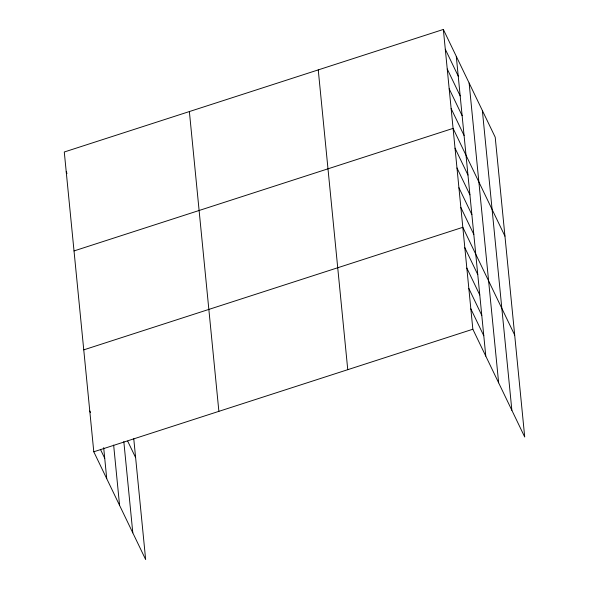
<?xml version="1.0" encoding="UTF-8"?>
<svg xmlns="http://www.w3.org/2000/svg" width="589" height="589" viewBox="0 0 589 589"><rect width="100%" height="100%" fill="white"/><g stroke="black" fill="none" stroke-linecap="round" stroke-linejoin="round"><path stroke-width="0.88" d="M443.348 29.45L472.849 329.236L524.718 437.001L495.209 137.215L443.348 29.45L64.282 151.999L93.791 451.785L145.652 559.55L133.762 438.739M74.023 250.929L453.081 128.38L504.942 236.145M83.756 349.859L462.821 227.31L514.683 335.075M93.791 451.785L472.849 329.236M445.291 49.233L458.235 76.121M447.242 69.023L460.178 95.911M449.186 88.806L462.129 115.694M451.137 108.59L464.073 135.477M455.032 148.163L467.968 175.051M456.976 167.953L469.919 194.834M458.927 187.736L471.863 214.624M460.87 207.519L473.814 234.407M464.824 247.689L477.767 274.577M466.834 268.076L479.77 294.964M468.837 288.463L481.78 315.351M470.847 308.85L483.783 335.737M66.233 171.789L67.013 173.416M127.688 441.139L135.625 457.624M89.778 411.012L90.566 412.646M100.41 449.326L104.724 458.286M482.362 110.526L511.87 410.305M469.131 83.027L498.64 382.813M456.284 56.338L485.792 356.117M318.251 69.892L347.76 369.678M189.371 111.557L218.88 411.343M123.823 441.573L132.812 532.861M113.648 445.093L119.574 505.362M103.679 447.655L106.734 478.673"/></g></svg>
